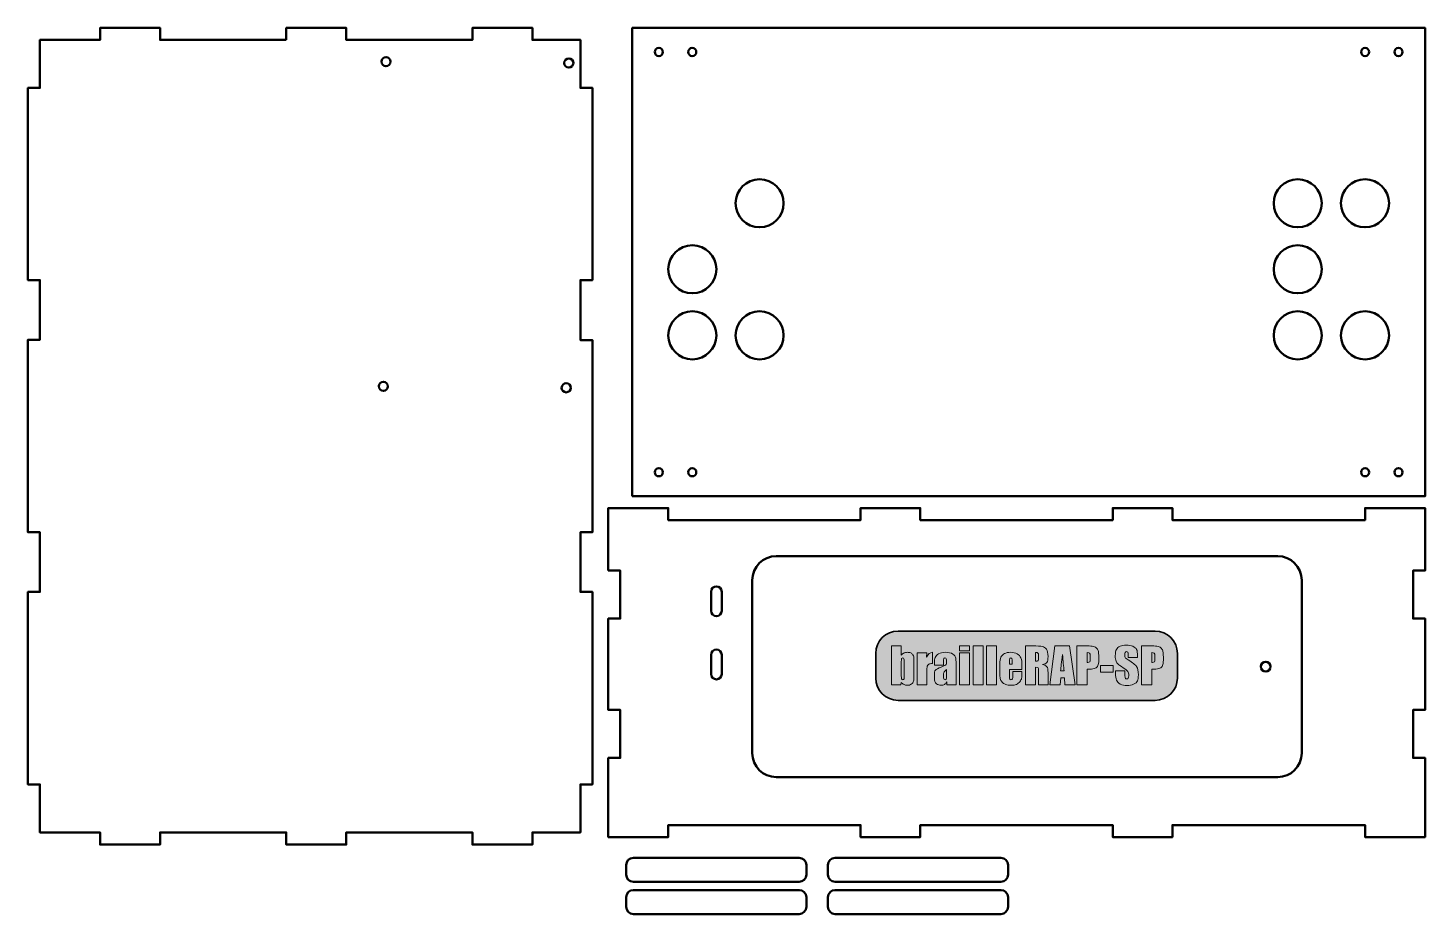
# Model space of a CAD drawing. Header units: inches. Extents: x 5 to 586, y -376 to -7.
import ezdxf

# ---------------------------------------------------------------- set-up
doc = ezdxf.new("R2010")
doc.units = ezdxf.units.IN
doc.header["$MEASUREMENT"] = 0
doc.layers.add('Calque 1', color=7, linetype='Continuous')

# ---------------------------------------------------------------- blocks, each defined once
blk = doc.blocks.new('block 2')
at = {"layer": 'Calque 1', "lineweight": 0}
for points in [[(396.48, -264.37), (396.48, -266.48), (392.32, -266.48), (392.32, -264.37), (396.48, -264.37)], [(396.48, -267.29), (396.48, -280.56), (392.32, -280.56), (392.32, -267.29), (396.48, -267.29)], [(402.09, -264.37), (402.09, -280.56), (397.93, -280.56), (397.93, -264.37), (402.09, -264.37)], [(407.7, -264.37), (407.7, -280.56), (403.54, -280.56), (403.54, -264.37), (407.7, -264.37)], [(438.05, -264.37), (440.46, -280.56), (436.16, -280.56), (435.93, -277.65), (434.42, -277.65), (434.17, -280.56), (429.82, -280.56), (431.97, -264.37), (438.05, -264.37)], [(456.28, -272.53), (456.28, -275.32), (450.97, -275.32), (450.97, -272.53), (456.28, -272.53)]]:
    blk.add_lwpolyline(points, dxfattribs=at)
for points, knots in [([(368.07, -264.37), (368.07, -264.37), (368.07, -268.21), (368.07, -268.21), (368.41, -267.82), (368.78, -267.53), (369.19, -267.34), (369.6, -267.15), (370.04, -267.05), (370.52, -267.05), (371.08, -267.05), (371.56, -267.14), (371.96, -267.31), (372.37, -267.49), (372.68, -267.73), (372.89, -268.04), (373.11, -268.36), (373.24, -268.66), (373.28, -268.96), (373.32, -269.26), (373.34, -269.9), (373.34, -270.88), (373.34, -270.88), (373.34, -276.86), (373.34, -276.86), (373.34, -277.84), (373.28, -278.56), (373.15, -279.04), (373.02, -279.51), (372.71, -279.93), (372.23, -280.28), (371.75, -280.63), (371.18, -280.8), (370.52, -280.8), (370.05, -280.8), (369.61, -280.7), (369.2, -280.49), (368.79, -280.28), (368.41, -279.97), (368.07, -279.56), (368.07, -279.56), (367.81, -280.56), (367.81, -280.56), (367.81, -280.56), (364.03, -280.56), (364.03, -280.56), (364.03, -280.56), (364.03, -264.37), (364.03, -264.37), (364.03, -264.37), (368.07, -264.37), (368.07, -264.37)], [0, 0, 0, 0, 1, 1, 1, 2, 2, 2, 3, 3, 3, 4, 4, 4, 5, 5, 5, 6, 6, 6, 7, 7, 7, 8, 8, 8, 9, 9, 9, 10, 10, 10, 11, 11, 11, 12, 12, 12, 13, 13, 13, 14, 14, 14, 15, 15, 15, 16, 16, 16, 17, 17, 17, 17]), ([(378.71, -267.29), (378.71, -267.29), (378.55, -269.04), (378.55, -269.04), (379.14, -267.79), (379.99, -267.13), (381.1, -267.05), (381.1, -267.05), (381.1, -271.72), (381.1, -271.72), (380.36, -271.72), (379.82, -271.82), (379.47, -272.02), (379.13, -272.22), (378.91, -272.5), (378.83, -272.86), (378.75, -273.21), (378.71, -274.04), (378.71, -275.32), (378.71, -275.32), (378.71, -280.56), (378.71, -280.56), (378.71, -280.56), (374.67, -280.56), (374.67, -280.56), (374.67, -280.56), (374.67, -267.29), (374.67, -267.29), (374.67, -267.29), (378.71, -267.29), (378.71, -267.29)], [0, 0, 0, 0, 1, 1, 1, 2, 2, 2, 3, 3, 3, 4, 4, 4, 5, 5, 5, 6, 6, 6, 7, 7, 7, 8, 8, 8, 9, 9, 9, 10, 10, 10, 10]), ([(385.61, -272.43), (385.61, -272.43), (381.82, -272.43), (381.82, -272.43), (381.82, -272.43), (381.82, -271.54), (381.82, -271.54), (381.82, -270.52), (381.94, -269.72), (382.18, -269.17), (382.42, -268.61), (382.89, -268.12), (383.6, -267.69), (384.32, -267.27), (385.24, -267.05), (386.38, -267.05), (387.75, -267.05), (388.78, -267.29), (389.47, -267.78), (390.17, -268.26), (390.58, -268.85), (390.72, -269.56), (390.86, -270.26), (390.93, -271.71), (390.93, -273.9), (390.93, -273.9), (390.93, -280.56), (390.93, -280.56), (390.93, -280.56), (387, -280.56), (387, -280.56), (387, -280.56), (387, -279.38), (387, -279.38), (386.76, -279.85), (386.44, -280.21), (386.05, -280.45), (385.66, -280.68), (385.19, -280.8), (384.65, -280.8), (383.95, -280.8), (383.3, -280.6), (382.71, -280.21), (382.12, -279.81), (381.82, -278.94), (381.82, -277.6), (381.82, -277.6), (381.82, -276.51), (381.82, -276.51), (381.82, -275.52), (381.98, -274.84), (382.29, -274.48), (382.61, -274.12), (383.38, -273.7), (384.62, -273.22), (385.95, -272.7), (386.66, -272.35), (386.75, -272.17), (386.85, -271.99), (386.89, -271.63), (386.89, -271.07), (386.89, -270.38), (386.84, -269.93), (386.74, -269.72), (386.64, -269.51), (386.46, -269.4), (386.22, -269.4), (385.95, -269.4), (385.78, -269.49), (385.71, -269.67), (385.65, -269.84), (385.61, -270.3), (385.61, -271.04), (385.61, -271.04), (385.61, -272.43), (385.61, -272.43)], [0, 0, 0, 0, 1, 1, 1, 2, 2, 2, 3, 3, 3, 4, 4, 4, 5, 5, 5, 6, 6, 6, 7, 7, 7, 8, 8, 8, 9, 9, 9, 10, 10, 10, 11, 11, 11, 12, 12, 12, 13, 13, 13, 14, 14, 14, 15, 15, 15, 16, 16, 16, 17, 17, 17, 18, 18, 18, 19, 19, 19, 20, 20, 20, 21, 21, 21, 22, 22, 22, 23, 23, 23, 24, 24, 24, 25, 25, 25, 25]), ([(418.3, -274.16), (418.3, -274.16), (413.07, -274.16), (413.07, -274.16), (413.07, -274.16), (413.07, -277.03), (413.07, -277.03), (413.07, -277.63), (413.12, -278.02), (413.2, -278.19), (413.29, -278.37), (413.46, -278.45), (413.7, -278.45), (414.01, -278.45), (414.22, -278.34), (414.32, -278.11), (414.42, -277.88), (414.47, -277.43), (414.47, -276.77), (414.47, -276.77), (414.47, -275.02), (414.47, -275.02), (414.47, -275.02), (418.3, -275.02), (418.3, -275.02), (418.3, -275.02), (418.3, -276), (418.3, -276), (418.3, -276.82), (418.25, -277.45), (418.15, -277.89), (418.04, -278.33), (417.8, -278.8), (417.42, -279.3), (417.04, -279.8), (416.56, -280.18), (415.98, -280.43), (415.4, -280.68), (414.66, -280.8), (413.78, -280.8), (412.93, -280.8), (412.18, -280.68), (411.52, -280.43), (410.87, -280.19), (410.36, -279.85), (410, -279.42), (409.64, -278.99), (409.38, -278.51), (409.24, -278), (409.1, -277.48), (409.03, -276.73), (409.03, -275.74), (409.03, -275.74), (409.03, -271.87), (409.03, -271.87), (409.03, -270.71), (409.19, -269.8), (409.5, -269.13), (409.82, -268.46), (410.33, -267.94), (411.04, -267.59), (411.76, -267.23), (412.58, -267.05), (413.5, -267.05), (414.64, -267.05), (415.57, -267.27), (416.31, -267.7), (417.05, -268.13), (417.56, -268.7), (417.86, -269.41), (418.16, -270.12), (418.3, -271.12), (418.3, -272.4), (418.3, -272.4), (418.3, -274.16), (418.3, -274.16)], [0, 0, 0, 0, 1, 1, 1, 2, 2, 2, 3, 3, 3, 4, 4, 4, 5, 5, 5, 6, 6, 6, 7, 7, 7, 8, 8, 8, 9, 9, 9, 10, 10, 10, 11, 11, 11, 12, 12, 12, 13, 13, 13, 14, 14, 14, 15, 15, 15, 16, 16, 16, 17, 17, 17, 18, 18, 18, 19, 19, 19, 20, 20, 20, 21, 21, 21, 22, 22, 22, 23, 23, 23, 24, 24, 24, 25, 25, 25, 25]), ([(419.74, -264.37), (419.74, -264.37), (422.72, -264.37), (422.72, -264.37), (424.71, -264.37), (426.06, -264.45), (426.76, -264.6), (427.46, -264.76), (428.04, -265.15), (428.48, -265.78), (428.92, -266.41), (429.14, -267.41), (429.14, -268.79), (429.14, -270.05), (428.99, -270.9), (428.67, -271.33), (428.36, -271.77), (427.74, -272.03), (426.82, -272.11), (427.66, -272.32), (428.22, -272.6), (428.5, -272.94), (428.79, -273.29), (428.97, -273.61), (429.04, -273.9), (429.11, -274.19), (429.14, -274.99), (429.14, -276.29), (429.14, -276.29), (429.14, -280.56), (429.14, -280.56), (429.14, -280.56), (425.23, -280.56), (425.23, -280.56), (425.23, -280.56), (425.23, -275.18), (425.23, -275.18), (425.23, -274.32), (425.17, -273.78), (425.03, -273.57), (424.89, -273.37), (424.53, -273.26), (423.95, -273.26), (423.95, -273.26), (423.95, -280.56), (423.95, -280.56), (423.95, -280.56), (419.74, -280.56), (419.74, -280.56), (419.74, -280.56), (419.74, -264.37), (419.74, -264.37)], [0, 0, 0, 0, 1, 1, 1, 2, 2, 2, 3, 3, 3, 4, 4, 4, 5, 5, 5, 6, 6, 6, 7, 7, 7, 8, 8, 8, 9, 9, 9, 10, 10, 10, 11, 11, 11, 12, 12, 12, 13, 13, 13, 14, 14, 14, 15, 15, 15, 16, 16, 16, 17, 17, 17, 17]), ([(423.95, -267.14), (423.95, -267.14), (423.95, -270.74), (423.95, -270.74), (424.43, -270.74), (424.76, -270.68), (424.95, -270.55), (425.14, -270.42), (425.23, -270), (425.23, -269.28), (425.23, -269.28), (425.23, -268.39), (425.23, -268.39), (425.23, -267.88), (425.14, -267.54), (424.96, -267.38), (424.78, -267.22), (424.44, -267.14), (423.95, -267.14)], [0, 0, 0, 0, 1, 1, 1, 2, 2, 2, 3, 3, 3, 4, 4, 4, 5, 5, 5, 6, 6, 6, 6]), ([(441.17, -264.37), (441.17, -264.37), (445.41, -264.37), (445.41, -264.37), (446.56, -264.37), (447.44, -264.46), (448.06, -264.64), (448.67, -264.82), (449.14, -265.08), (449.45, -265.42), (449.76, -265.76), (449.97, -266.17), (450.08, -266.66), (450.19, -267.14), (450.24, -267.89), (450.24, -268.9), (450.24, -268.9), (450.24, -270.31), (450.24, -270.31), (450.24, -271.35), (450.14, -272.1), (449.92, -272.57), (449.71, -273.05), (449.32, -273.41), (448.75, -273.66), (448.18, -273.92), (447.43, -274.04), (446.51, -274.04), (446.51, -274.04), (445.38, -274.04), (445.38, -274.04), (445.38, -274.04), (445.38, -280.56), (445.38, -280.56), (445.38, -280.56), (441.17, -280.56), (441.17, -280.56), (441.17, -280.56), (441.17, -264.37), (441.17, -264.37)], [0, 0, 0, 0, 1, 1, 1, 2, 2, 2, 3, 3, 3, 4, 4, 4, 5, 5, 5, 6, 6, 6, 7, 7, 7, 8, 8, 8, 9, 9, 9, 10, 10, 10, 11, 11, 11, 12, 12, 12, 13, 13, 13, 13]), ([(445.38, -267.14), (445.38, -267.14), (445.38, -271.26), (445.38, -271.26), (445.5, -271.27), (445.61, -271.27), (445.69, -271.27), (446.08, -271.27), (446.35, -271.18), (446.5, -270.99), (446.65, -270.8), (446.72, -270.4), (446.72, -269.8), (446.72, -269.8), (446.72, -268.47), (446.72, -268.47), (446.72, -267.92), (446.64, -267.56), (446.46, -267.39), (446.29, -267.23), (445.93, -267.14), (445.38, -267.14)], [0, 0, 0, 0, 1, 1, 1, 2, 2, 2, 3, 3, 3, 4, 4, 4, 5, 5, 5, 6, 6, 6, 7, 7, 7, 7]), ([(466.4, -269.27), (466.4, -269.27), (462.49, -269.27), (462.49, -269.27), (462.49, -269.27), (462.49, -268.07), (462.49, -268.07), (462.49, -267.51), (462.44, -267.16), (462.34, -267), (462.24, -266.85), (462.08, -266.77), (461.84, -266.77), (461.59, -266.77), (461.4, -266.88), (461.27, -267.08), (461.14, -267.29), (461.07, -267.6), (461.07, -268.02), (461.07, -268.56), (461.15, -268.97), (461.29, -269.24), (461.43, -269.52), (461.83, -269.85), (462.48, -270.23), (464.36, -271.35), (465.54, -272.26), (466.02, -272.97), (466.51, -273.69), (466.75, -274.84), (466.75, -276.42), (466.75, -277.58), (466.62, -278.43), (466.35, -278.97), (466.08, -279.52), (465.56, -279.98), (464.78, -280.35), (464.01, -280.72), (463.11, -280.9), (462.08, -280.9), (460.96, -280.9), (459.99, -280.69), (459.2, -280.26), (458.4, -279.84), (457.88, -279.29), (457.63, -278.63), (457.39, -277.97), (457.26, -277.04), (457.26, -275.82), (457.26, -275.82), (457.26, -274.76), (457.26, -274.76), (457.26, -274.76), (461.17, -274.76), (461.17, -274.76), (461.17, -274.76), (461.17, -276.73), (461.17, -276.73), (461.17, -277.34), (461.23, -277.73), (461.34, -277.9), (461.45, -278.08), (461.64, -278.16), (461.92, -278.16), (462.2, -278.16), (462.41, -278.05), (462.55, -277.83), (462.68, -277.61), (462.75, -277.29), (462.75, -276.85), (462.75, -275.9), (462.62, -275.28), (462.36, -274.98), (462.1, -274.69), (461.44, -274.2), (460.39, -273.51), (459.35, -272.82), (458.65, -272.32), (458.31, -272), (457.97, -271.69), (457.69, -271.26), (457.47, -270.7), (457.24, -270.15), (457.13, -269.44), (457.13, -268.58), (457.13, -267.34), (457.29, -266.44), (457.61, -265.86), (457.92, -265.29), (458.44, -264.84), (459.14, -264.52), (459.85, -264.19), (460.7, -264.03), (461.7, -264.03), (462.8, -264.03), (463.73, -264.21), (464.5, -264.56), (465.27, -264.92), (465.78, -265.36), (466.03, -265.9), (466.28, -266.43), (466.4, -267.35), (466.4, -268.63), (466.4, -268.63), (466.4, -269.27), (466.4, -269.27)], [0, 0, 0, 0, 1, 1, 1, 2, 2, 2, 3, 3, 3, 4, 4, 4, 5, 5, 5, 6, 6, 6, 7, 7, 7, 8, 8, 8, 9, 9, 9, 10, 10, 10, 11, 11, 11, 12, 12, 12, 13, 13, 13, 14, 14, 14, 15, 15, 15, 16, 16, 16, 17, 17, 17, 18, 18, 18, 19, 19, 19, 20, 20, 20, 21, 21, 21, 22, 22, 22, 23, 23, 23, 24, 24, 24, 25, 25, 25, 26, 26, 26, 27, 27, 27, 28, 28, 28, 29, 29, 29, 30, 30, 30, 31, 31, 31, 32, 32, 32, 33, 33, 33, 34, 34, 34, 35, 35, 35, 35]), ([(468.07, -264.37), (468.07, -264.37), (472.31, -264.37), (472.31, -264.37), (473.46, -264.37), (474.34, -264.46), (474.96, -264.64), (475.57, -264.82), (476.04, -265.08), (476.35, -265.42), (476.66, -265.76), (476.87, -266.17), (476.98, -266.66), (477.09, -267.14), (477.14, -267.89), (477.14, -268.9), (477.14, -268.9), (477.14, -270.31), (477.14, -270.31), (477.14, -271.35), (477.04, -272.1), (476.82, -272.57), (476.61, -273.05), (476.22, -273.41), (475.65, -273.66), (475.08, -273.92), (474.33, -274.04), (473.41, -274.04), (473.41, -274.04), (472.28, -274.04), (472.28, -274.04), (472.28, -274.04), (472.28, -280.56), (472.28, -280.56), (472.28, -280.56), (468.07, -280.56), (468.07, -280.56), (468.07, -280.56), (468.07, -264.37), (468.07, -264.37)], [0, 0, 0, 0, 1, 1, 1, 2, 2, 2, 3, 3, 3, 4, 4, 4, 5, 5, 5, 6, 6, 6, 7, 7, 7, 8, 8, 8, 9, 9, 9, 10, 10, 10, 11, 11, 11, 12, 12, 12, 13, 13, 13, 13]), ([(472.28, -267.14), (472.28, -267.14), (472.28, -271.26), (472.28, -271.26), (472.4, -271.27), (472.51, -271.27), (472.59, -271.27), (472.98, -271.27), (473.25, -271.18), (473.4, -270.99), (473.55, -270.8), (473.62, -270.4), (473.62, -269.8), (473.62, -269.8), (473.62, -268.47), (473.62, -268.47), (473.62, -267.92), (473.54, -267.56), (473.36, -267.39), (473.19, -267.23), (472.83, -267.14), (472.28, -267.14)], [0, 0, 0, 0, 1, 1, 1, 2, 2, 2, 3, 3, 3, 4, 4, 4, 5, 5, 5, 6, 6, 6, 7, 7, 7, 7]), ([(369.3, -271.06), (369.3, -270.38), (369.26, -269.93), (369.17, -269.72), (369.09, -269.51), (368.92, -269.4), (368.66, -269.4), (368.42, -269.4), (368.26, -269.49), (368.18, -269.68), (368.11, -269.86), (368.07, -270.32), (368.07, -271.06), (368.07, -271.06), (368.07, -276.78), (368.07, -276.78), (368.07, -277.5), (368.12, -277.95), (368.2, -278.15), (368.28, -278.35), (368.45, -278.45), (368.69, -278.45), (368.95, -278.45), (369.11, -278.35), (369.19, -278.14), (369.27, -277.94), (369.3, -277.44), (369.3, -276.65), (369.3, -276.65), (369.3, -271.06), (369.3, -271.06)], [0, 0, 0, 0, 1, 1, 1, 2, 2, 2, 3, 3, 3, 4, 4, 4, 5, 5, 5, 6, 6, 6, 7, 7, 7, 8, 8, 8, 9, 9, 9, 10, 10, 10, 10]), ([(414.25, -272), (414.25, -272), (414.25, -271.03), (414.25, -271.03), (414.25, -270.35), (414.22, -269.9), (414.14, -269.7), (414.07, -269.5), (413.92, -269.4), (413.69, -269.4), (413.41, -269.4), (413.24, -269.49), (413.17, -269.66), (413.11, -269.83), (413.07, -270.29), (413.07, -271.03), (413.07, -271.03), (413.07, -272), (413.07, -272), (413.07, -272), (414.25, -272), (414.25, -272)], [0, 0, 0, 0, 1, 1, 1, 2, 2, 2, 3, 3, 3, 4, 4, 4, 5, 5, 5, 6, 6, 6, 7, 7, 7, 7]), ([(435.82, -274.78), (435.61, -272.95), (435.39, -270.68), (435.18, -267.98), (434.75, -271.08), (434.48, -273.35), (434.37, -274.78), (434.37, -274.78), (435.82, -274.78), (435.82, -274.78)], [0, 0, 0, 0, 1, 1, 1, 2, 2, 2, 3, 3, 3, 3]), ([(386.89, -274.25), (386.25, -274.73), (385.87, -275.12), (385.77, -275.44), (385.67, -275.76), (385.61, -276.22), (385.61, -276.82), (385.61, -277.51), (385.66, -277.95), (385.75, -278.15), (385.84, -278.35), (386.02, -278.45), (386.28, -278.45), (386.54, -278.45), (386.7, -278.37), (386.78, -278.22), (386.86, -278.06), (386.89, -277.65), (386.89, -276.98), (386.89, -276.98), (386.89, -274.25), (386.89, -274.25)], [0, 0, 0, 0, 1, 1, 1, 2, 2, 2, 3, 3, 3, 4, 4, 4, 5, 5, 5, 6, 6, 6, 7, 7, 7, 7])]:
    blk.add_open_spline(points, degree=3, knots=knots, dxfattribs=at)

msp = doc.modelspace()

# ---------------------------------------------------------------- hatches: boundary and pattern name
at = {"layer": 'Calque 1'}
h = msp.add_hatch(color=7, dxfattribs=at)
h.dxf.hatch_style = 2
edge = h.paths.add_edge_path()
edge.add_spline(control_points=[(483, -277.77), (483, -282.91), (478.84, -287.07), (473.71, -287.07), (473.71, -287.07), (366.71, -287.07), (366.71, -287.07), (361.57, -287.07), (357.41, -282.91), (357.41, -277.77), (357.41, -277.77), (357.41, -267.51), (357.41, -267.51), (357.41, -262.37), (361.57, -258.21), (366.71, -258.21), (366.71, -258.21), (473.71, -258.21), (473.71, -258.21), (478.84, -258.21), (483, -262.37), (483, -267.51), (483, -267.51), (483, -277.77), (483, -277.77)], knot_values=[0, 0, 0, 0, 1, 1, 1, 2, 2, 2, 3, 3, 3, 4, 4, 4, 5, 5, 5, 6, 6, 6, 7, 7, 7, 8, 8, 8, 8], degree=3, periodic=1)

# ---------------------------------------------------------------- linework, layer by layer
at = {"layer": 'Calque 1', "color": 7, "lineweight": 50}
for points in [[(112.02, -12.08), (59.52, -12.08), (59.52, -7.08), (34.52, -7.08), (34.52, -12.08), (9.52, -12.08), (9.52, -32.08), (4.52, -32.08), (4.52, -112.08), (9.52, -112.08), (9.52, -136.92), (4.52, -136.92), (4.52, -217.08), (9.52, -217.08), (9.52, -241.92), (4.52, -241.92), (4.52, -322.08), (9.52, -322.08), (9.52, -342.08), (34.52, -342.08), (34.52, -347.08), (59.52, -347.08), (59.52, -342.08), (112.02, -342.08), (112.02, -347.08), (137.02, -347.08), (137.02, -342.08), (189.52, -342.08), (189.52, -347.08), (214.52, -347.08), (214.52, -342.08), (234.52, -342.08), (234.52, -322.08), (239.52, -322.08), (239.52, -241.92), (234.52, -241.92), (234.52, -217.08), (239.52, -217.08), (239.52, -137.08), (234.52, -137.08), (234.52, -112.08), (239.52, -112.08), (239.52, -32.08), (234.52, -32.08), (234.52, -12.08), (214.52, -12.08), (214.52, -7.08), (189.52, -7.08), (189.52, -12.08), (137.02, -12.08), (137.02, -7.08), (112.02, -7.08), (112.02, -12.08)], [(256.08, -202.08), (256.08, -7.08), (586.08, -7.08), (586.08, -202.08), (256.08, -202.08)], [(246.08, -233.02), (246.08, -207.02), (271.08, -207.02), (271.08, -212.02), (351.08, -212.02), (351.08, -207.02), (375.92, -207.02), (375.92, -212.02), (456.08, -212.02), (456.08, -207.02), (480.92, -207.02), (480.92, -212.02), (561.08, -212.02), (561.08, -207.02), (586.08, -207.02), (586.08, -233.02), (581.08, -233.02), (581.08, -253.02), (586.08, -253.02), (586.08, -291.02), (581.08, -291.02), (581.08, -311.02), (586.08, -311.02), (586.08, -344.02), (561.08, -344.02), (561.08, -339.02), (480.92, -339.02), (480.92, -344.02), (456.08, -344.02), (456.08, -339.02), (375.92, -339.02), (375.92, -344.02), (351.08, -344.02), (351.08, -339.02), (271.08, -339.02), (271.08, -344.02), (246.08, -344.02), (246.08, -311.02), (251.08, -311.02), (251.08, -291.02), (246.08, -291.02), (246.08, -253.02), (251.08, -253.02), (251.08, -233.02), (246.08, -233.02)]]:
    msp.add_lwpolyline(points, dxfattribs=at)
for points, knots in [([(267.12, -15.38), (266.18, -15.38), (265.42, -16.14), (265.42, -17.08), (265.42, -18.02), (266.18, -18.78), (267.12, -18.78), (268.05, -18.78), (268.82, -18.02), (268.82, -17.08), (268.82, -16.14), (268.05, -15.38), (267.12, -15.38), (267.12, -15.38), (267.12, -15.38), (267.12, -15.38)], [0, 0, 0, 0, 1, 1, 1, 2, 2, 2, 3, 3, 3, 4, 4, 4, 5, 5, 5, 5]), ([(281.04, -15.38), (280.1, -15.38), (279.34, -16.14), (279.34, -17.08), (279.34, -18.02), (280.1, -18.78), (281.04, -18.78), (281.98, -18.78), (282.74, -18.02), (282.74, -17.08), (282.74, -16.14), (281.98, -15.38), (281.04, -15.38), (281.04, -15.38), (281.04, -15.38), (281.04, -15.38)], [0, 0, 0, 0, 1, 1, 1, 2, 2, 2, 3, 3, 3, 4, 4, 4, 5, 5, 5, 5]), ([(561.12, -15.38), (560.18, -15.38), (559.42, -16.14), (559.42, -17.08), (559.42, -18.02), (560.18, -18.78), (561.12, -18.78), (562.05, -18.78), (562.82, -18.02), (562.82, -17.08), (562.82, -16.14), (562.05, -15.38), (561.12, -15.38), (561.12, -15.38), (561.12, -15.38), (561.12, -15.38)], [0, 0, 0, 0, 1, 1, 1, 2, 2, 2, 3, 3, 3, 4, 4, 4, 5, 5, 5, 5]), ([(575.04, -15.38), (574.1, -15.38), (573.34, -16.14), (573.34, -17.08), (573.34, -18.02), (574.1, -18.78), (575.04, -18.78), (575.98, -18.78), (576.74, -18.02), (576.74, -17.08), (576.74, -16.14), (575.98, -15.38), (575.04, -15.38), (575.04, -15.38), (575.04, -15.38), (575.04, -15.38)], [0, 0, 0, 0, 1, 1, 1, 2, 2, 2, 3, 3, 3, 4, 4, 4, 5, 5, 5, 5]), ([(153.57, -19.21), (152.52, -19.2), (151.67, -20.04), (151.66, -21.09), (151.65, -22.14), (152.49, -23), (153.54, -23.01), (154.59, -23.02), (155.45, -22.17), (155.46, -21.12), (155.47, -20.07), (154.62, -19.22), (153.57, -19.21), (153.57, -19.21), (153.57, -19.21), (153.57, -19.21)], [0, 0, 0, 0, 1, 1, 1, 2, 2, 2, 3, 3, 3, 4, 4, 4, 5, 5, 5, 5]), ([(229.67, -19.81), (228.62, -19.8), (227.76, -20.65), (227.76, -21.7), (227.75, -22.75), (228.59, -23.6), (229.64, -23.61), (230.69, -23.62), (231.55, -22.78), (231.56, -21.73), (231.56, -20.68), (230.72, -19.82), (229.67, -19.81), (229.67, -19.81), (229.67, -19.81), (229.67, -19.81)], [0, 0, 0, 0, 1, 1, 1, 2, 2, 2, 3, 3, 3, 4, 4, 4, 5, 5, 5, 5]), ([(299.08, -80.08), (299.08, -85.6), (303.55, -90.08), (309.08, -90.08), (314.6, -90.08), (319.08, -85.6), (319.08, -80.08), (319.08, -74.56), (314.6, -70.08), (309.08, -70.08), (303.55, -70.08), (299.08, -74.56), (299.08, -80.08), (299.08, -80.08), (299.08, -80.08), (299.08, -80.08)], [0, 0, 0, 0, 1, 1, 1, 2, 2, 2, 3, 3, 3, 4, 4, 4, 5, 5, 5, 5]), ([(543.08, -80.08), (543.08, -74.56), (538.6, -70.08), (533.08, -70.08), (527.55, -70.08), (523.08, -74.56), (523.08, -80.08), (523.08, -85.6), (527.55, -90.08), (533.08, -90.08), (538.6, -90.08), (543.08, -85.6), (543.08, -80.08), (543.08, -80.08), (543.08, -80.08), (543.08, -80.08)], [0, 0, 0, 0, 1, 1, 1, 2, 2, 2, 3, 3, 3, 4, 4, 4, 5, 5, 5, 5]), ([(571.08, -80.08), (571.08, -74.56), (566.6, -70.08), (561.08, -70.08), (555.55, -70.08), (551.08, -74.56), (551.08, -80.08), (551.08, -85.6), (555.55, -90.08), (561.08, -90.08), (566.6, -90.08), (571.08, -85.6), (571.08, -80.08), (571.08, -80.08), (571.08, -80.08), (571.08, -80.08)], [0, 0, 0, 0, 1, 1, 1, 2, 2, 2, 3, 3, 3, 4, 4, 4, 5, 5, 5, 5]), ([(271.08, -107.58), (271.08, -113.1), (275.55, -117.58), (281.08, -117.58), (286.6, -117.58), (291.08, -113.1), (291.08, -107.58), (291.08, -102.06), (286.6, -97.58), (281.08, -97.58), (275.55, -97.58), (271.08, -102.06), (271.08, -107.58), (271.08, -107.58), (271.08, -107.58), (271.08, -107.58)], [0, 0, 0, 0, 1, 1, 1, 2, 2, 2, 3, 3, 3, 4, 4, 4, 5, 5, 5, 5]), ([(543.08, -107.58), (543.08, -102.06), (538.6, -97.58), (533.08, -97.58), (527.55, -97.58), (523.08, -102.06), (523.08, -107.58), (523.08, -113.1), (527.55, -117.58), (533.08, -117.58), (538.6, -117.58), (543.08, -113.1), (543.08, -107.58), (543.08, -107.58), (543.08, -107.58), (543.08, -107.58)], [0, 0, 0, 0, 1, 1, 1, 2, 2, 2, 3, 3, 3, 4, 4, 4, 5, 5, 5, 5]), ([(271.08, -135.08), (271.08, -140.6), (275.55, -145.08), (281.08, -145.08), (286.6, -145.08), (291.08, -140.6), (291.08, -135.08), (291.08, -129.56), (286.6, -125.08), (281.08, -125.08), (275.55, -125.08), (271.08, -129.56), (271.08, -135.08), (271.08, -135.08), (271.08, -135.08), (271.08, -135.08)], [0, 0, 0, 0, 1, 1, 1, 2, 2, 2, 3, 3, 3, 4, 4, 4, 5, 5, 5, 5]), ([(299.08, -135.08), (299.08, -140.6), (303.55, -145.08), (309.08, -145.08), (314.6, -145.08), (319.08, -140.6), (319.08, -135.08), (319.08, -129.56), (314.6, -125.08), (309.08, -125.08), (303.55, -125.08), (299.08, -129.56), (299.08, -135.08), (299.08, -135.08), (299.08, -135.08), (299.08, -135.08)], [0, 0, 0, 0, 1, 1, 1, 2, 2, 2, 3, 3, 3, 4, 4, 4, 5, 5, 5, 5]), ([(543.08, -135.08), (543.08, -129.56), (538.6, -125.08), (533.08, -125.08), (527.55, -125.08), (523.08, -129.56), (523.08, -135.08), (523.08, -140.6), (527.55, -145.08), (533.08, -145.08), (538.6, -145.08), (543.08, -140.6), (543.08, -135.08), (543.08, -135.08), (543.08, -135.08), (543.08, -135.08)], [0, 0, 0, 0, 1, 1, 1, 2, 2, 2, 3, 3, 3, 4, 4, 4, 5, 5, 5, 5]), ([(571.08, -135.08), (571.08, -129.56), (566.6, -125.08), (561.08, -125.08), (555.55, -125.08), (551.08, -129.56), (551.08, -135.08), (551.08, -140.6), (555.55, -145.08), (561.08, -145.08), (566.6, -145.08), (571.08, -140.6), (571.08, -135.08), (571.08, -135.08), (571.08, -135.08), (571.08, -135.08)], [0, 0, 0, 0, 1, 1, 1, 2, 2, 2, 3, 3, 3, 4, 4, 4, 5, 5, 5, 5]), ([(152.5, -154.4), (151.45, -154.4), (150.59, -155.24), (150.58, -156.29), (150.58, -157.34), (151.42, -158.2), (152.47, -158.2), (153.52, -158.21), (154.38, -157.37), (154.38, -156.32), (154.39, -155.27), (153.55, -154.41), (152.5, -154.4), (152.5, -154.4), (152.5, -154.4), (152.5, -154.4)], [0, 0, 0, 0, 1, 1, 1, 2, 2, 2, 3, 3, 3, 4, 4, 4, 5, 5, 5, 5]), ([(228.6, -155.01), (227.55, -155), (226.69, -155.84), (226.68, -156.89), (226.67, -157.94), (227.52, -158.8), (228.57, -158.81), (229.62, -158.82), (230.47, -157.97), (230.48, -156.92), (230.49, -155.87), (229.65, -155.02), (228.6, -155.01), (228.6, -155.01), (228.6, -155.01), (228.6, -155.01)], [0, 0, 0, 0, 1, 1, 1, 2, 2, 2, 3, 3, 3, 4, 4, 4, 5, 5, 5, 5]), ([(267.12, -193.78), (268.05, -193.78), (268.82, -193.02), (268.82, -192.08), (268.82, -191.14), (268.05, -190.38), (267.12, -190.38), (266.18, -190.38), (265.42, -191.14), (265.42, -192.08), (265.42, -193.02), (266.18, -193.78), (267.12, -193.78), (267.12, -193.78), (267.12, -193.78), (267.12, -193.78)], [0, 0, 0, 0, 1, 1, 1, 2, 2, 2, 3, 3, 3, 4, 4, 4, 5, 5, 5, 5]), ([(281.04, -193.78), (281.98, -193.78), (282.74, -193.02), (282.74, -192.08), (282.74, -191.14), (281.98, -190.38), (281.04, -190.38), (280.1, -190.38), (279.34, -191.14), (279.34, -192.08), (279.34, -193.02), (280.1, -193.78), (281.04, -193.78), (281.04, -193.78), (281.04, -193.78), (281.04, -193.78)], [0, 0, 0, 0, 1, 1, 1, 2, 2, 2, 3, 3, 3, 4, 4, 4, 5, 5, 5, 5]), ([(561.12, -193.78), (562.05, -193.78), (562.82, -193.02), (562.82, -192.08), (562.82, -191.14), (562.05, -190.38), (561.12, -190.38), (560.18, -190.38), (559.42, -191.14), (559.42, -192.08), (559.42, -193.02), (560.18, -193.78), (561.12, -193.78), (561.12, -193.78), (561.12, -193.78), (561.12, -193.78)], [0, 0, 0, 0, 1, 1, 1, 2, 2, 2, 3, 3, 3, 4, 4, 4, 5, 5, 5, 5]), ([(575.04, -193.78), (575.98, -193.78), (576.74, -193.02), (576.74, -192.08), (576.74, -191.14), (575.98, -190.38), (575.04, -190.38), (574.1, -190.38), (573.34, -191.14), (573.34, -192.08), (573.34, -193.02), (574.1, -193.78), (575.04, -193.78), (575.04, -193.78), (575.04, -193.78), (575.04, -193.78)], [0, 0, 0, 0, 1, 1, 1, 2, 2, 2, 3, 3, 3, 4, 4, 4, 5, 5, 5, 5]), ([(524.73, -227.02), (524.73, -227.02), (316.03, -227.02), (316.03, -227.02), (310.51, -227.02), (306.03, -231.5), (306.03, -237.02), (306.03, -237.02), (306.03, -309.02), (306.03, -309.02), (306.03, -314.54), (310.51, -319.02), (316.03, -319.02), (316.03, -319.02), (524.73, -319.02), (524.73, -319.02), (530.25, -319.02), (534.73, -314.54), (534.73, -309.02), (534.73, -309.02), (534.73, -237.02), (534.73, -237.02), (534.73, -231.5), (530.25, -227.02), (524.73, -227.02)], [0, 0, 0, 0, 1, 1, 1, 2, 2, 2, 3, 3, 3, 4, 4, 4, 5, 5, 5, 6, 6, 6, 7, 7, 7, 8, 8, 8, 8]), ([(288.89, -249.82), (288.89, -251.04), (289.88, -252.02), (291.09, -252.02), (292.31, -252.02), (293.29, -251.04), (293.29, -249.82), (293.29, -249.82), (293.29, -241.82), (293.29, -241.82), (293.29, -240.61), (292.31, -239.62), (291.09, -239.62), (289.88, -239.62), (288.89, -240.61), (288.89, -241.82), (288.89, -241.82), (288.89, -249.82), (288.89, -249.82)], [0, 0, 0, 0, 1, 1, 1, 2, 2, 2, 3, 3, 3, 4, 4, 4, 5, 5, 5, 6, 6, 6, 6]), ([(288.89, -268.12), (288.89, -268.12), (288.89, -276.12), (288.89, -276.12), (288.89, -277.34), (289.88, -278.32), (291.09, -278.32), (292.31, -278.32), (293.29, -277.34), (293.29, -276.12), (293.29, -276.12), (293.29, -268.12), (293.29, -268.12), (293.29, -266.91), (292.31, -265.92), (291.09, -265.92), (289.88, -265.92), (288.89, -266.91), (288.89, -268.12)], [0, 0, 0, 0, 1, 1, 1, 2, 2, 2, 3, 3, 3, 4, 4, 4, 5, 5, 5, 6, 6, 6, 6]), ([(521.73, -273.02), (521.73, -271.91), (520.83, -271.02), (519.73, -271.02), (518.62, -271.02), (517.73, -271.91), (517.73, -273.02), (517.73, -274.12), (518.62, -275.02), (519.73, -275.02), (520.83, -275.02), (521.73, -274.12), (521.73, -273.02), (521.73, -273.02), (521.73, -273.02), (521.73, -273.02)], [0, 0, 0, 0, 1, 1, 1, 2, 2, 2, 3, 3, 3, 4, 4, 4, 5, 5, 5, 5]), ([(328.56, -355.62), (328.56, -355.62), (328.56, -359.62), (328.56, -359.62), (328.56, -361.27), (327.21, -362.62), (325.56, -362.62), (325.56, -362.62), (256.56, -362.62), (256.56, -362.62), (254.9, -362.62), (253.56, -361.27), (253.56, -359.62), (253.56, -359.62), (253.56, -355.62), (253.56, -355.62), (253.56, -353.96), (254.9, -352.62), (256.56, -352.62), (256.56, -352.62), (325.56, -352.62), (325.56, -352.62), (327.21, -352.62), (328.56, -353.96), (328.56, -355.62)], [0, 0, 0, 0, 1, 1, 1, 2, 2, 2, 3, 3, 3, 4, 4, 4, 5, 5, 5, 6, 6, 6, 7, 7, 7, 8, 8, 8, 8]), ([(412.52, -355.62), (412.52, -355.62), (412.52, -359.62), (412.52, -359.62), (412.52, -361.27), (411.17, -362.62), (409.52, -362.62), (409.52, -362.62), (340.52, -362.62), (340.52, -362.62), (338.86, -362.62), (337.52, -361.27), (337.52, -359.62), (337.52, -359.62), (337.52, -355.62), (337.52, -355.62), (337.52, -353.96), (338.86, -352.62), (340.52, -352.62), (340.52, -352.62), (409.52, -352.62), (409.52, -352.62), (411.17, -352.62), (412.52, -353.96), (412.52, -355.62)], [0, 0, 0, 0, 1, 1, 1, 2, 2, 2, 3, 3, 3, 4, 4, 4, 5, 5, 5, 6, 6, 6, 7, 7, 7, 8, 8, 8, 8]), ([(328.56, -369.04), (328.56, -369.04), (328.56, -373.04), (328.56, -373.04), (328.56, -374.7), (327.21, -376.04), (325.56, -376.04), (325.56, -376.04), (256.56, -376.04), (256.56, -376.04), (254.9, -376.04), (253.56, -374.7), (253.56, -373.04), (253.56, -373.04), (253.56, -369.04), (253.56, -369.04), (253.56, -367.39), (254.9, -366.04), (256.56, -366.04), (256.56, -366.04), (325.56, -366.04), (325.56, -366.04), (327.21, -366.04), (328.56, -367.39), (328.56, -369.04)], [0, 0, 0, 0, 1, 1, 1, 2, 2, 2, 3, 3, 3, 4, 4, 4, 5, 5, 5, 6, 6, 6, 7, 7, 7, 8, 8, 8, 8]), ([(412.52, -369.04), (412.52, -369.04), (412.52, -373.04), (412.52, -373.04), (412.52, -374.7), (411.17, -376.04), (409.52, -376.04), (409.52, -376.04), (340.52, -376.04), (340.52, -376.04), (338.86, -376.04), (337.52, -374.7), (337.52, -373.04), (337.52, -373.04), (337.52, -369.04), (337.52, -369.04), (337.52, -367.39), (338.86, -366.04), (340.52, -366.04), (340.52, -366.04), (409.52, -366.04), (409.52, -366.04), (411.17, -366.04), (412.52, -367.39), (412.52, -369.04)], [0, 0, 0, 0, 1, 1, 1, 2, 2, 2, 3, 3, 3, 4, 4, 4, 5, 5, 5, 6, 6, 6, 7, 7, 7, 8, 8, 8, 8])]:
    msp.add_open_spline(points, degree=3, knots=knots, dxfattribs=at)
at = {"layer": 'Calque 1', "color": 7, "lineweight": 35}
msp.add_open_spline([(483, -277.77), (483, -282.91), (478.84, -287.07), (473.71, -287.07), (473.71, -287.07), (366.71, -287.07), (366.71, -287.07), (361.57, -287.07), (357.41, -282.91), (357.41, -277.77), (357.41, -277.77), (357.41, -267.51), (357.41, -267.51), (357.41, -262.37), (361.57, -258.21), (366.71, -258.21), (366.71, -258.21), (473.71, -258.21), (473.71, -258.21), (478.84, -258.21), (483, -262.37), (483, -267.51), (483, -267.51), (483, -277.77), (483, -277.77)], degree=3, knots=[0, 0, 0, 0, 1, 1, 1, 2, 2, 2, 3, 3, 3, 4, 4, 4, 5, 5, 5, 6, 6, 6, 7, 7, 7, 8, 8, 8, 8], dxfattribs=at)

# ---------------------------------------------------------------- block references
at = {"layer": 'Calque 1'}
msp.add_blockref('block 2', (0, 0), dxfattribs=at)

doc.saveas('drawing.dxf')
